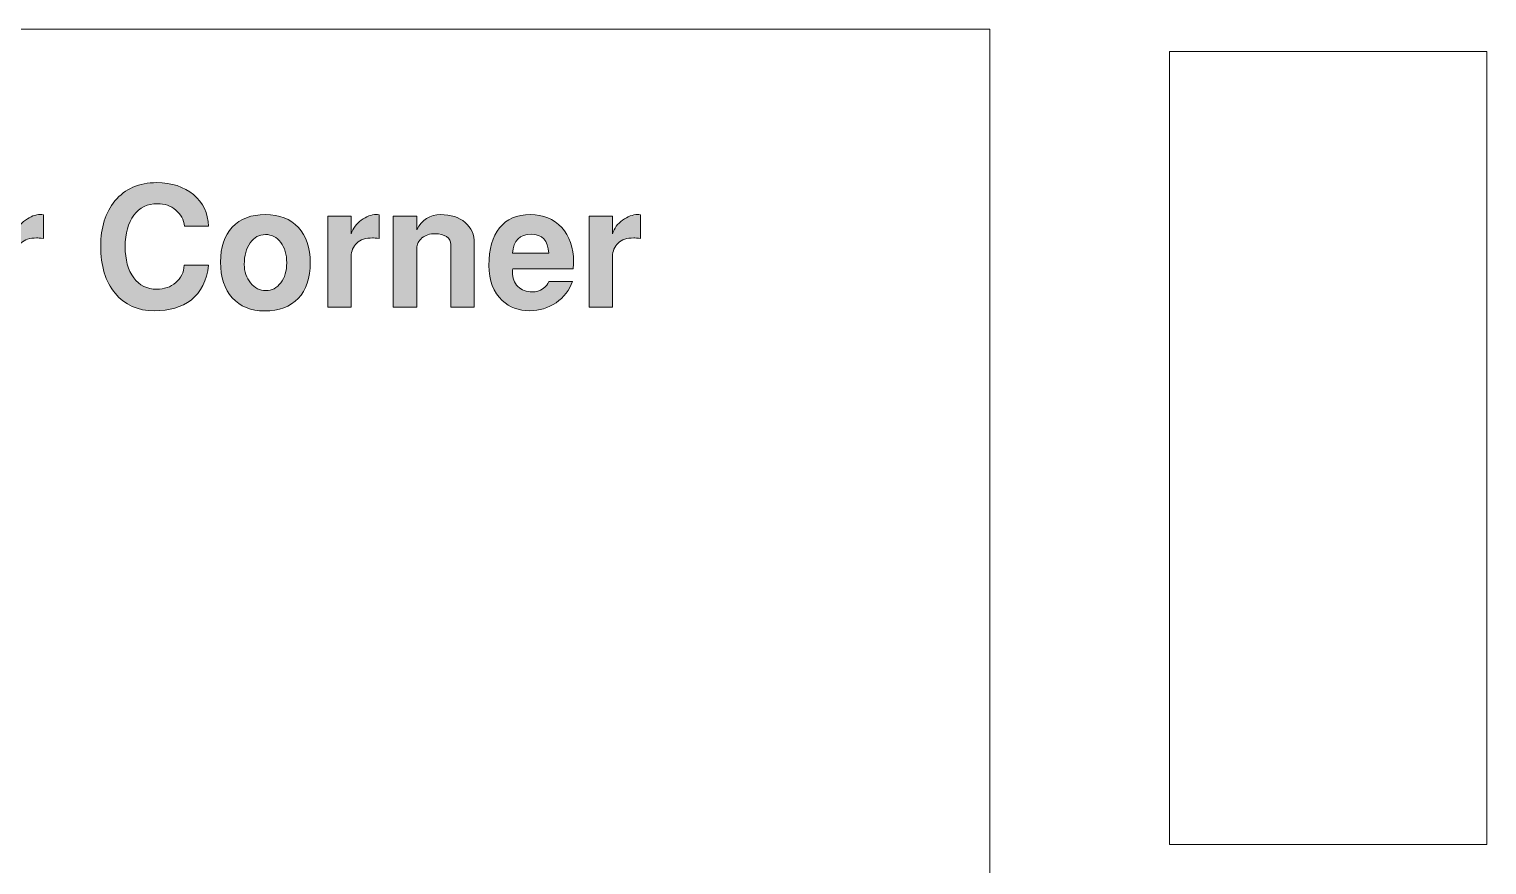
# Model space of a CAD drawing. Header units: inches. Extents: x 0.68 to 8.36, y -4.82 to -0.59.
# Drawn here: x 6.554 to 8.362, y -1.629 to -0.592 of the extents above; entities that cross this region are included whole.
import ezdxf

# ---------------------------------------------------------------- set-up
doc = ezdxf.new("R2010")
doc.units = ezdxf.units.IN
doc.header["$MEASUREMENT"] = 0
doc.layers.add('Layer 1', color=7, linetype='Continuous')

# ---------------------------------------------------------------- blocks, each defined once
blk = doc.blocks.new('block 10')
at = {"layer": 'Layer 1', "color": 7, "lineweight": 5, "true_color": 0xffffff}
blk.add_lwpolyline([(7.7456, -2.6521), (7.7456, -0.5921), (4.8068, -0.5921), (4.7456, -0.5921)], dxfattribs=at)
blk = doc.blocks.new('block 11')
at = {"layer": 'Layer 1', "true_color": 0xed1f24}
h = blk.add_hatch(color=240, dxfattribs=at)
h.dxf.hatch_style = 2
edge = h.paths.add_edge_path()
edge.add_spline(control_points=[(6.7763, -0.8851), (6.7744, -0.9042), (6.7672, -0.9185), (6.7547, -0.9283), (6.7431, -0.9371), (6.728, -0.9416), (6.7093, -0.9416), (6.6887, -0.9416), (6.6725, -0.9344), (6.6605, -0.9199), (6.6486, -0.9055), (6.6426, -0.8859), (6.6426, -0.8612), (6.6426, -0.8383), (6.6485, -0.8197), (6.6603, -0.8053), (6.6728, -0.7902), (6.6901, -0.7826), (6.7122, -0.7826), (6.7306, -0.7826), (6.7458, -0.7876), (6.7578, -0.7975), (6.7697, -0.8075), (6.7759, -0.8205), (6.7763, -0.8366), (6.7763, -0.8366), (6.7465, -0.8366), (6.7465, -0.8366), (6.7457, -0.8285), (6.7421, -0.8219), (6.7358, -0.8166), (6.7295, -0.8113), (6.7219, -0.8087), (6.713, -0.8087), (6.7006, -0.8087), (6.6909, -0.8135), (6.6837, -0.8231), (6.6766, -0.8326), (6.673, -0.8456), (6.673, -0.862), (6.673, -0.8783), (6.6765, -0.8911), (6.6836, -0.9007), (6.6907, -0.9102), (6.7002, -0.9149), (6.712, -0.9149), (6.7213, -0.9149), (6.7292, -0.9122), (6.7357, -0.9067), (6.7422, -0.9012), (6.7457, -0.894), (6.7461, -0.8851), (6.7461, -0.8851), (6.7763, -0.8851), (6.7763, -0.8851)], knot_values=[0, 0, 0, 0, 1, 1, 1, 2, 2, 2, 3, 3, 3, 4, 4, 4, 5, 5, 5, 6, 6, 6, 7, 7, 7, 8, 8, 8, 9, 9, 9, 10, 10, 10, 11, 11, 11, 12, 12, 12, 13, 13, 13, 14, 14, 14, 15, 15, 15, 16, 16, 16, 17, 17, 17, 18, 18, 18, 18], degree=3, periodic=1)
h = blk.add_hatch(color=240, dxfattribs=at)
h.dxf.hatch_style = 2
edge = h.paths.add_edge_path()
edge.add_spline(control_points=[(6.5715, -0.8518), (6.5677, -0.8514), (6.5648, -0.8512), (6.563, -0.8512), (6.5548, -0.8512), (6.5484, -0.8534), (6.5437, -0.8577), (6.5391, -0.8621), (6.5368, -0.8676), (6.5368, -0.8743), (6.5368, -0.8743), (6.5368, -0.937), (6.5368, -0.937), (6.5368, -0.937), (6.5076, -0.937), (6.5076, -0.937), (6.5076, -0.937), (6.5076, -0.8241), (6.5076, -0.8241), (6.5076, -0.8241), (6.5368, -0.8241), (6.5368, -0.8241), (6.5368, -0.8241), (6.5368, -0.846), (6.5368, -0.846), (6.5388, -0.8393), (6.543, -0.8337), (6.5493, -0.8291), (6.5555, -0.8245), (6.5618, -0.8222), (6.568, -0.8222), (6.5687, -0.8222), (6.5699, -0.8224), (6.5715, -0.8226), (6.5715, -0.8226), (6.5715, -0.8518), (6.5715, -0.8518)], knot_values=[0, 0, 0, 0, 1, 1, 1, 2, 2, 2, 3, 3, 3, 4, 4, 4, 5, 5, 5, 6, 6, 6, 7, 7, 7, 8, 8, 8, 9, 9, 9, 10, 10, 10, 11, 11, 11, 12, 12, 12, 12], degree=3, periodic=1)
h = blk.add_hatch(color=240, dxfattribs=at)
h.dxf.hatch_style = 2
edge = h.paths.add_edge_path()
edge.add_spline(control_points=[(6.9026, -0.882), (6.9026, -0.901), (6.8976, -0.9158), (6.8877, -0.9262), (6.8778, -0.9366), (6.8638, -0.9418), (6.8457, -0.9418), (6.8289, -0.9418), (6.8156, -0.9364), (6.8059, -0.9256), (6.7962, -0.9147), (6.7913, -0.8999), (6.7913, -0.8812), (6.7913, -0.8627), (6.7962, -0.8483), (6.8059, -0.8378), (6.8156, -0.8274), (6.8293, -0.8222), (6.847, -0.8222), (6.8645, -0.8222), (6.8781, -0.8275), (6.8879, -0.8381), (6.8977, -0.8486), (6.9026, -0.8633), (6.9026, -0.882)], knot_values=[0, 0, 0, 0, 1, 1, 1, 2, 2, 2, 3, 3, 3, 4, 4, 4, 5, 5, 5, 6, 6, 6, 7, 7, 7, 8, 8, 8, 8], degree=3, periodic=1)
edge = h.paths.add_edge_path()
edge.add_spline(control_points=[(6.8734, -0.8821), (6.8734, -0.8717), (6.8709, -0.8633), (6.8659, -0.8568), (6.8609, -0.8503), (6.8546, -0.847), (6.847, -0.847), (6.8393, -0.847), (6.833, -0.8505), (6.8281, -0.8574), (6.8232, -0.8643), (6.8207, -0.8732), (6.8207, -0.884), (6.8207, -0.893), (6.8233, -0.9007), (6.8285, -0.907), (6.8337, -0.9134), (6.84, -0.9166), (6.8474, -0.9166), (6.855, -0.9166), (6.8613, -0.9134), (6.8661, -0.9069), (6.871, -0.9005), (6.8734, -0.8922), (6.8734, -0.8821)], knot_values=[0, 0, 0, 0, 1, 1, 1, 2, 2, 2, 3, 3, 3, 4, 4, 4, 5, 5, 5, 6, 6, 6, 7, 7, 7, 8, 8, 8, 8], degree=3, periodic=1)
h = blk.add_hatch(color=240, dxfattribs=at)
h.dxf.hatch_style = 2
edge = h.paths.add_edge_path()
edge.add_spline(control_points=[(6.9882, -0.8518), (6.9843, -0.8514), (6.9815, -0.8512), (6.9797, -0.8512), (6.9715, -0.8512), (6.965, -0.8534), (6.9604, -0.8577), (6.9557, -0.8621), (6.9534, -0.8676), (6.9534, -0.8743), (6.9534, -0.8743), (6.9534, -0.937), (6.9534, -0.937), (6.9534, -0.937), (6.9242, -0.937), (6.9242, -0.937), (6.9242, -0.937), (6.9242, -0.8241), (6.9242, -0.8241), (6.9242, -0.8241), (6.9534, -0.8241), (6.9534, -0.8241), (6.9534, -0.8241), (6.9534, -0.846), (6.9534, -0.846), (6.9555, -0.8393), (6.9597, -0.8337), (6.9659, -0.8291), (6.9722, -0.8245), (6.9784, -0.8222), (6.9847, -0.8222), (6.9854, -0.8222), (6.9865, -0.8224), (6.9882, -0.8226), (6.9882, -0.8226), (6.9882, -0.8518), (6.9882, -0.8518)], knot_values=[0, 0, 0, 0, 1, 1, 1, 2, 2, 2, 3, 3, 3, 4, 4, 4, 5, 5, 5, 6, 6, 6, 7, 7, 7, 8, 8, 8, 9, 9, 9, 10, 10, 10, 11, 11, 11, 12, 12, 12, 12], degree=3, periodic=1)
h = blk.add_hatch(color=240, dxfattribs=at)
h.dxf.hatch_style = 2
edge = h.paths.add_edge_path()
edge.add_spline(control_points=[(7.1061, -0.937), (7.1061, -0.937), (7.077, -0.937), (7.077, -0.937), (7.077, -0.937), (7.077, -0.8595), (7.077, -0.8595), (7.077, -0.8553), (7.0752, -0.8521), (7.0717, -0.8496), (7.0683, -0.8472), (7.0635, -0.846), (7.0576, -0.846), (7.051, -0.846), (7.0456, -0.8477), (7.0412, -0.8512), (7.0368, -0.8547), (7.0347, -0.859), (7.0347, -0.8643), (7.0347, -0.8643), (7.0347, -0.937), (7.0347, -0.937), (7.0347, -0.937), (7.0055, -0.937), (7.0055, -0.937), (7.0055, -0.937), (7.0055, -0.8241), (7.0055, -0.8241), (7.0055, -0.8241), (7.0347, -0.8241), (7.0347, -0.8241), (7.0347, -0.8241), (7.0347, -0.841), (7.0347, -0.841), (7.0412, -0.8285), (7.051, -0.8222), (7.0642, -0.8222), (7.0769, -0.8222), (7.087, -0.8255), (7.0947, -0.832), (7.1023, -0.8385), (7.1061, -0.8472), (7.1061, -0.8578), (7.1061, -0.8578), (7.1061, -0.937), (7.1061, -0.937)], knot_values=[0, 0, 0, 0, 1, 1, 1, 2, 2, 2, 3, 3, 3, 4, 4, 4, 5, 5, 5, 6, 6, 6, 7, 7, 7, 8, 8, 8, 9, 9, 9, 10, 10, 10, 11, 11, 11, 12, 12, 12, 13, 13, 13, 14, 14, 14, 15, 15, 15, 15], degree=3, periodic=1)
h = blk.add_hatch(color=240, dxfattribs=at)
h.dxf.hatch_style = 2
edge = h.paths.add_edge_path()
edge.add_spline(control_points=[(7.2292, -0.8808), (7.2292, -0.8841), (7.229, -0.8871), (7.2286, -0.8897), (7.2286, -0.8897), (7.1538, -0.8897), (7.1538, -0.8897), (7.1536, -0.8906), (7.1534, -0.8919), (7.1534, -0.8937), (7.1534, -0.901), (7.1557, -0.907), (7.1602, -0.9115), (7.1648, -0.916), (7.1707, -0.9183), (7.178, -0.9183), (7.1828, -0.9183), (7.1873, -0.9169), (7.1914, -0.9141), (7.1951, -0.9115), (7.1974, -0.9085), (7.1984, -0.9051), (7.1984, -0.9051), (7.228, -0.9051), (7.228, -0.9051), (7.2241, -0.9161), (7.2173, -0.9249), (7.2075, -0.9316), (7.1977, -0.9383), (7.1867, -0.9416), (7.1747, -0.9416), (7.1612, -0.9416), (7.1499, -0.9374), (7.1407, -0.9289), (7.1297, -0.9187), (7.1242, -0.9042), (7.1242, -0.8853), (7.1242, -0.8651), (7.1286, -0.8495), (7.1375, -0.8386), (7.1463, -0.8277), (7.159, -0.8222), (7.1755, -0.8222), (7.1916, -0.8222), (7.2046, -0.8276), (7.2145, -0.8384), (7.2243, -0.8491), (7.2292, -0.8633), (7.2292, -0.8808)], knot_values=[0, 0, 0, 0, 1, 1, 1, 2, 2, 2, 3, 3, 3, 4, 4, 4, 5, 5, 5, 6, 6, 6, 7, 7, 7, 8, 8, 8, 9, 9, 9, 10, 10, 10, 11, 11, 11, 12, 12, 12, 13, 13, 13, 14, 14, 14, 15, 15, 15, 16, 16, 16, 16], degree=3, periodic=1)
edge = h.paths.add_edge_path()
edge.add_spline(control_points=[(7.1984, -0.8701), (7.1976, -0.8544), (7.1903, -0.8466), (7.1765, -0.8466), (7.1627, -0.8466), (7.155, -0.8544), (7.1534, -0.8701), (7.1534, -0.8701), (7.1984, -0.8701), (7.1984, -0.8701)], knot_values=[0, 0, 0, 0, 1, 1, 1, 2, 2, 2, 3, 3, 3, 3], degree=3, periodic=1)
h = blk.add_hatch(color=240, dxfattribs=at)
h.dxf.hatch_style = 2
edge = h.paths.add_edge_path()
edge.add_spline(control_points=[(7.3124, -0.8518), (7.3085, -0.8514), (7.3056, -0.8512), (7.3038, -0.8512), (7.2956, -0.8512), (7.2892, -0.8534), (7.2846, -0.8577), (7.2799, -0.8621), (7.2776, -0.8676), (7.2776, -0.8743), (7.2776, -0.8743), (7.2776, -0.937), (7.2776, -0.937), (7.2776, -0.937), (7.2484, -0.937), (7.2484, -0.937), (7.2484, -0.937), (7.2484, -0.8241), (7.2484, -0.8241), (7.2484, -0.8241), (7.2776, -0.8241), (7.2776, -0.8241), (7.2776, -0.8241), (7.2776, -0.846), (7.2776, -0.846), (7.2797, -0.8393), (7.2838, -0.8337), (7.2901, -0.8291), (7.2963, -0.8245), (7.3026, -0.8222), (7.3088, -0.8222), (7.3095, -0.8222), (7.3107, -0.8224), (7.3124, -0.8226), (7.3124, -0.8226), (7.3124, -0.8518), (7.3124, -0.8518)], knot_values=[0, 0, 0, 0, 1, 1, 1, 2, 2, 2, 3, 3, 3, 4, 4, 4, 5, 5, 5, 6, 6, 6, 7, 7, 7, 8, 8, 8, 9, 9, 9, 10, 10, 10, 11, 11, 11, 12, 12, 12, 12], degree=3, periodic=1)
at = {"layer": 'Layer 1', "lineweight": 0}
for points, knots in [([(6.7763, -0.8851), (6.7744, -0.9042), (6.7672, -0.9185), (6.7547, -0.9283), (6.7431, -0.9371), (6.728, -0.9416), (6.7093, -0.9416), (6.6887, -0.9416), (6.6725, -0.9344), (6.6605, -0.9199), (6.6486, -0.9055), (6.6426, -0.8859), (6.6426, -0.8612), (6.6426, -0.8383), (6.6485, -0.8197), (6.6603, -0.8053), (6.6728, -0.7902), (6.6901, -0.7826), (6.7122, -0.7826), (6.7306, -0.7826), (6.7458, -0.7876), (6.7578, -0.7975), (6.7697, -0.8075), (6.7759, -0.8205), (6.7763, -0.8366), (6.7763, -0.8366), (6.7465, -0.8366), (6.7465, -0.8366), (6.7457, -0.8285), (6.7421, -0.8219), (6.7358, -0.8166), (6.7295, -0.8113), (6.7219, -0.8087), (6.713, -0.8087), (6.7006, -0.8087), (6.6909, -0.8135), (6.6837, -0.8231), (6.6766, -0.8326), (6.673, -0.8456), (6.673, -0.862), (6.673, -0.8783), (6.6765, -0.8911), (6.6836, -0.9007), (6.6907, -0.9102), (6.7002, -0.9149), (6.712, -0.9149), (6.7213, -0.9149), (6.7292, -0.9122), (6.7357, -0.9067), (6.7422, -0.9012), (6.7457, -0.894), (6.7461, -0.8851), (6.7461, -0.8851), (6.7763, -0.8851), (6.7763, -0.8851)], [0, 0, 0, 0, 1, 1, 1, 2, 2, 2, 3, 3, 3, 4, 4, 4, 5, 5, 5, 6, 6, 6, 7, 7, 7, 8, 8, 8, 9, 9, 9, 10, 10, 10, 11, 11, 11, 12, 12, 12, 13, 13, 13, 14, 14, 14, 15, 15, 15, 16, 16, 16, 17, 17, 17, 18, 18, 18, 18]), ([(6.5715, -0.8518), (6.5677, -0.8514), (6.5648, -0.8512), (6.563, -0.8512), (6.5548, -0.8512), (6.5484, -0.8534), (6.5437, -0.8577), (6.5391, -0.8621), (6.5368, -0.8676), (6.5368, -0.8743), (6.5368, -0.8743), (6.5368, -0.937), (6.5368, -0.937), (6.5368, -0.937), (6.5076, -0.937), (6.5076, -0.937), (6.5076, -0.937), (6.5076, -0.8241), (6.5076, -0.8241), (6.5076, -0.8241), (6.5368, -0.8241), (6.5368, -0.8241), (6.5368, -0.8241), (6.5368, -0.846), (6.5368, -0.846), (6.5388, -0.8393), (6.543, -0.8337), (6.5493, -0.8291), (6.5555, -0.8245), (6.5618, -0.8222), (6.568, -0.8222), (6.5687, -0.8222), (6.5699, -0.8224), (6.5715, -0.8226), (6.5715, -0.8226), (6.5715, -0.8518), (6.5715, -0.8518)], [0, 0, 0, 0, 1, 1, 1, 2, 2, 2, 3, 3, 3, 4, 4, 4, 5, 5, 5, 6, 6, 6, 7, 7, 7, 8, 8, 8, 9, 9, 9, 10, 10, 10, 11, 11, 11, 12, 12, 12, 12]), ([(6.9026, -0.882), (6.9026, -0.901), (6.8976, -0.9158), (6.8877, -0.9262), (6.8778, -0.9366), (6.8638, -0.9418), (6.8457, -0.9418), (6.8289, -0.9418), (6.8156, -0.9364), (6.8059, -0.9256), (6.7962, -0.9147), (6.7913, -0.8999), (6.7913, -0.8812), (6.7913, -0.8627), (6.7962, -0.8483), (6.8059, -0.8378), (6.8156, -0.8274), (6.8293, -0.8222), (6.847, -0.8222), (6.8645, -0.8222), (6.8781, -0.8275), (6.8879, -0.8381), (6.8977, -0.8486), (6.9026, -0.8633), (6.9026, -0.882)], [0, 0, 0, 0, 1, 1, 1, 2, 2, 2, 3, 3, 3, 4, 4, 4, 5, 5, 5, 6, 6, 6, 7, 7, 7, 8, 8, 8, 8]), ([(6.9882, -0.8518), (6.9843, -0.8514), (6.9815, -0.8512), (6.9797, -0.8512), (6.9715, -0.8512), (6.965, -0.8534), (6.9604, -0.8577), (6.9557, -0.8621), (6.9534, -0.8676), (6.9534, -0.8743), (6.9534, -0.8743), (6.9534, -0.937), (6.9534, -0.937), (6.9534, -0.937), (6.9242, -0.937), (6.9242, -0.937), (6.9242, -0.937), (6.9242, -0.8241), (6.9242, -0.8241), (6.9242, -0.8241), (6.9534, -0.8241), (6.9534, -0.8241), (6.9534, -0.8241), (6.9534, -0.846), (6.9534, -0.846), (6.9555, -0.8393), (6.9597, -0.8337), (6.9659, -0.8291), (6.9722, -0.8245), (6.9784, -0.8222), (6.9847, -0.8222), (6.9854, -0.8222), (6.9865, -0.8224), (6.9882, -0.8226), (6.9882, -0.8226), (6.9882, -0.8518), (6.9882, -0.8518)], [0, 0, 0, 0, 1, 1, 1, 2, 2, 2, 3, 3, 3, 4, 4, 4, 5, 5, 5, 6, 6, 6, 7, 7, 7, 8, 8, 8, 9, 9, 9, 10, 10, 10, 11, 11, 11, 12, 12, 12, 12]), ([(7.1061, -0.937), (7.1061, -0.937), (7.077, -0.937), (7.077, -0.937), (7.077, -0.937), (7.077, -0.8595), (7.077, -0.8595), (7.077, -0.8553), (7.0752, -0.8521), (7.0717, -0.8496), (7.0683, -0.8472), (7.0635, -0.846), (7.0576, -0.846), (7.051, -0.846), (7.0456, -0.8477), (7.0412, -0.8512), (7.0368, -0.8547), (7.0347, -0.859), (7.0347, -0.8643), (7.0347, -0.8643), (7.0347, -0.937), (7.0347, -0.937), (7.0347, -0.937), (7.0055, -0.937), (7.0055, -0.937), (7.0055, -0.937), (7.0055, -0.8241), (7.0055, -0.8241), (7.0055, -0.8241), (7.0347, -0.8241), (7.0347, -0.8241), (7.0347, -0.8241), (7.0347, -0.841), (7.0347, -0.841), (7.0412, -0.8285), (7.051, -0.8222), (7.0642, -0.8222), (7.0769, -0.8222), (7.087, -0.8255), (7.0947, -0.832), (7.1023, -0.8385), (7.1061, -0.8472), (7.1061, -0.8578), (7.1061, -0.8578), (7.1061, -0.937), (7.1061, -0.937)], [0, 0, 0, 0, 1, 1, 1, 2, 2, 2, 3, 3, 3, 4, 4, 4, 5, 5, 5, 6, 6, 6, 7, 7, 7, 8, 8, 8, 9, 9, 9, 10, 10, 10, 11, 11, 11, 12, 12, 12, 13, 13, 13, 14, 14, 14, 15, 15, 15, 15]), ([(7.2292, -0.8808), (7.2292, -0.8841), (7.229, -0.8871), (7.2286, -0.8897), (7.2286, -0.8897), (7.1538, -0.8897), (7.1538, -0.8897), (7.1536, -0.8906), (7.1534, -0.8919), (7.1534, -0.8937), (7.1534, -0.901), (7.1557, -0.907), (7.1602, -0.9115), (7.1648, -0.916), (7.1707, -0.9183), (7.178, -0.9183), (7.1828, -0.9183), (7.1873, -0.9169), (7.1914, -0.9141), (7.1951, -0.9115), (7.1974, -0.9085), (7.1984, -0.9051), (7.1984, -0.9051), (7.228, -0.9051), (7.228, -0.9051), (7.2241, -0.9161), (7.2173, -0.9249), (7.2075, -0.9316), (7.1977, -0.9383), (7.1867, -0.9416), (7.1747, -0.9416), (7.1612, -0.9416), (7.1499, -0.9374), (7.1407, -0.9289), (7.1297, -0.9187), (7.1242, -0.9042), (7.1242, -0.8853), (7.1242, -0.8651), (7.1286, -0.8495), (7.1375, -0.8386), (7.1463, -0.8277), (7.159, -0.8222), (7.1755, -0.8222), (7.1916, -0.8222), (7.2046, -0.8276), (7.2145, -0.8384), (7.2243, -0.8491), (7.2292, -0.8633), (7.2292, -0.8808)], [0, 0, 0, 0, 1, 1, 1, 2, 2, 2, 3, 3, 3, 4, 4, 4, 5, 5, 5, 6, 6, 6, 7, 7, 7, 8, 8, 8, 9, 9, 9, 10, 10, 10, 11, 11, 11, 12, 12, 12, 13, 13, 13, 14, 14, 14, 15, 15, 15, 16, 16, 16, 16]), ([(7.3124, -0.8518), (7.3085, -0.8514), (7.3056, -0.8512), (7.3038, -0.8512), (7.2956, -0.8512), (7.2892, -0.8534), (7.2846, -0.8577), (7.2799, -0.8621), (7.2776, -0.8676), (7.2776, -0.8743), (7.2776, -0.8743), (7.2776, -0.937), (7.2776, -0.937), (7.2776, -0.937), (7.2484, -0.937), (7.2484, -0.937), (7.2484, -0.937), (7.2484, -0.8241), (7.2484, -0.8241), (7.2484, -0.8241), (7.2776, -0.8241), (7.2776, -0.8241), (7.2776, -0.8241), (7.2776, -0.846), (7.2776, -0.846), (7.2797, -0.8393), (7.2838, -0.8337), (7.2901, -0.8291), (7.2963, -0.8245), (7.3026, -0.8222), (7.3088, -0.8222), (7.3095, -0.8222), (7.3107, -0.8224), (7.3124, -0.8226), (7.3124, -0.8226), (7.3124, -0.8518), (7.3124, -0.8518)], [0, 0, 0, 0, 1, 1, 1, 2, 2, 2, 3, 3, 3, 4, 4, 4, 5, 5, 5, 6, 6, 6, 7, 7, 7, 8, 8, 8, 9, 9, 9, 10, 10, 10, 11, 11, 11, 12, 12, 12, 12]), ([(6.8734, -0.8821), (6.8734, -0.8717), (6.8709, -0.8633), (6.8659, -0.8568), (6.8609, -0.8503), (6.8546, -0.847), (6.847, -0.847), (6.8393, -0.847), (6.833, -0.8505), (6.8281, -0.8574), (6.8232, -0.8643), (6.8207, -0.8732), (6.8207, -0.884), (6.8207, -0.893), (6.8233, -0.9007), (6.8285, -0.907), (6.8337, -0.9134), (6.84, -0.9166), (6.8474, -0.9166), (6.855, -0.9166), (6.8613, -0.9134), (6.8661, -0.9069), (6.871, -0.9005), (6.8734, -0.8922), (6.8734, -0.8821)], [0, 0, 0, 0, 1, 1, 1, 2, 2, 2, 3, 3, 3, 4, 4, 4, 5, 5, 5, 6, 6, 6, 7, 7, 7, 8, 8, 8, 8]), ([(7.1984, -0.8701), (7.1976, -0.8544), (7.1903, -0.8466), (7.1765, -0.8466), (7.1627, -0.8466), (7.155, -0.8544), (7.1534, -0.8701), (7.1534, -0.8701), (7.1984, -0.8701), (7.1984, -0.8701)], [0, 0, 0, 0, 1, 1, 1, 2, 2, 2, 3, 3, 3, 3])]:
    blk.add_open_spline(points, degree=3, knots=knots, dxfattribs=at)
blk = doc.blocks.new('block 9')
at = {"layer": 'Layer 1'}
for name in ['block 10', 'block 11']:
    blk.add_blockref(name, (0, 0), dxfattribs=at)

msp = doc.modelspace()

# ---------------------------------------------------------------- linework, layer by layer
at = {"layer": 'Layer 1', "color": 7, "lineweight": 5, "true_color": 0xffffff}
msp.add_lwpolyline([(8.3622, -1.6041), (7.9685, -1.6041), (7.9685, -0.6199), (8.3622, -0.6199), (8.3622, -1.6041)], dxfattribs=at)

# ---------------------------------------------------------------- block references
at = {"layer": 'Layer 1'}
msp.add_blockref('block 9', (0, 0), dxfattribs=at)

doc.saveas('drawing.dxf')
